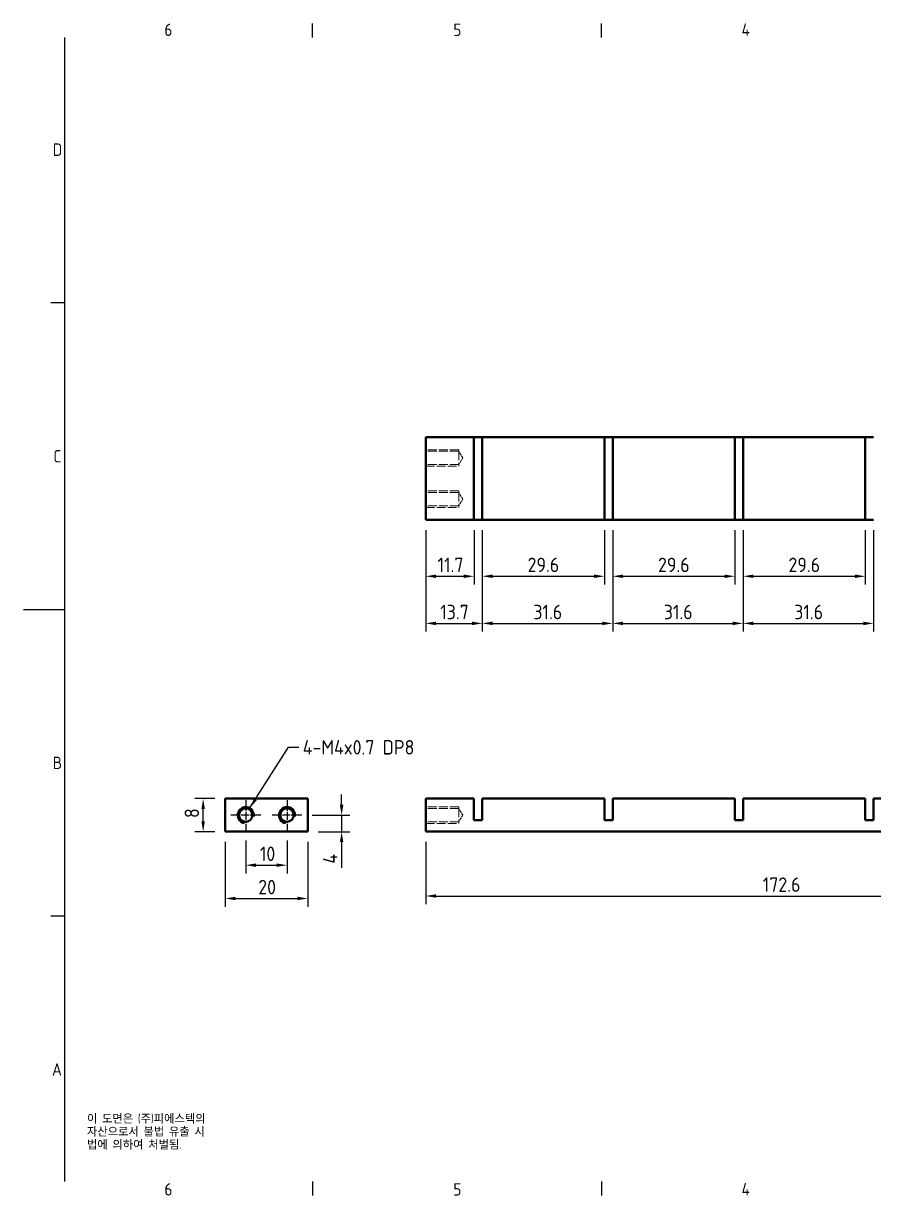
# Model space of a CAD drawing. Header units: millimetres. Extents: x 0 to 420, y 0 to 297.
# Drawn here: x 0 to 205.9, y 6.6 to 290.4 of the extents above; entities that cross this region are included whole.
import ezdxf

# ---------------------------------------------------------------- set-up
doc = ezdxf.new("R2010")
doc.units = ezdxf.units.MM
doc.linetypes.add('CHAIN', pattern=[0.3543, 0.2362, -0.0295, 0.0591, -0.0295])
doc.linetypes.add('DASHED', pattern=[0.2067, 0.1654, -0.0413])
doc.layers.get('0').update_dxf_attribs({"color": 3, "lineweight": 25})
for name, color, linetype, lineweight in [('가려진 것(ISO)', 2, 'DASHED', 18), ('가시적인 것(ISO)', 3, 'Continuous', 40), ('가시적인 좁은 것(ISO)', 3, 'Continuous', 35), ('경계(ISO)', 7, 'Continuous', 25), ('기호(ISO)', 5, 'Continuous', 25), ('중심 표식(ISO)', 1, 'Continuous', 25), ('치수(ISO)', 2, 'Continuous', 25)]:
    doc.layers.add(name, color=color, linetype=linetype, lineweight=lineweight)
doc.styles.add('문자 텍스트_PSTEK_POSCO', font='isocp.shx')
doc.styles.add('치수 텍스트_PSTEK_POSCO', font='isocp.shx')
doc.dimstyles.new('치수_PSTEK_POSCO', dxfattribs={"dimtxt": 3.5, "dimasz": 2.5, "dimexe": 2, "dimexo": 2.5, "dimgap": 1, "dimtad": 1, "dimrnd": 1e-08, "dimdsep": 46, "dimtxsty": '치수 텍스트_PSTEK_POSCO', "dimcen": 0.09, "dimdle": 10, "dimclrd": 7, "dimclre": 7, "dimclrt": 2, "dimadec": 1, "dimazin": 2, "dimtfac": 1, "dimtmove": 0, "dimatfit": 3, "dimfxl": 0, "dimtolj": 1, "dimlwd": -1, "dimlwe": -1, "dimarcsym": 0})
doc.dimstyles.new('치수_PSTEK_POSCO$7', dxfattribs={"dimtxt": 3.5, "dimasz": 2.5, "dimexe": 2, "dimexo": 2.5, "dimgap": 1, "dimtad": 1, "dimrnd": 1e-08, "dimdsep": 46, "dimtxsty": '치수 텍스트_PSTEK_POSCO', "dimcen": 0.09, "dimdle": 10, "dimclrd": 7, "dimclre": 7, "dimclrt": 2, "dimadec": 1, "dimazin": 2, "dimtfac": 1, "dimtmove": 0, "dimatfit": 3, "dimfxl": 0, "dimtolj": 1, "dimlwd": -1, "dimlwe": -1, "dimarcsym": 0})

# ---------------------------------------------------------------- blocks, each defined once
blk = doc.blocks.new('경계 Default Border')
at = {"layer": '경계(ISO)'}
for p, q in [((70, 287), (70, 290.4)), ((140, 287), (140, 290.4)), ((10, 222.75), (6.6, 222.75)), ((10, 74.25), (6.6, 74.25)), ((70, 10), (70, 6.6)), ((140, 10), (140, 6.6))]:
    blk.add_line(p, q, dxfattribs=at)
at = {"layer": '경계(ISO)', "flags": 128}
for points in [[(10, 10), (10, 287)], [(0, 148.5), (10, 148.5)]]:
    blk.add_lwpolyline(points, dxfattribs=at)
at = {"layer": '경계(ISO)', "color": 2, "char_height": 3, "attachment_point": 7, "style": '문자 텍스트_PSTEK_POSCO'}
for s, insert in [('6', (34.14, 287.37)), ('5', (104.14, 287.37)), ('4', (173.97, 287.4)), ('D', (7.08, 258.35)), ('C', (7.24, 184.1)), ('B', (7.08, 109.85)), ('A', (6.91, 35.62)), ('6', (34.14, 6.57)), ('5', (104.14, 6.57)), ('4', (173.97, 6.6))]:
    blk.add_mtext(s, dxfattribs=dict(at, insert=insert))
blk = doc.blocks.new('*D25')
at = {"layer": 'Defpoints', "color": 0}
for p in [(97.45, 94.69), (270.05, 94.69), (270.05, 79.11)]:
    blk.add_point(p, dxfattribs=at)
at = {"layer": '치수(ISO)', "color": 7}
for p, q in [((97.45, 92.19), (97.45, 77.11)), ((270.05, 92.19), (270.05, 77.11)), ((99.95, 79.11), (267.55, 79.11))]:
    blk.add_line(p, q, dxfattribs=at)
for points in [[(99.95, 79.53), (99.95, 78.69), (97.45, 79.11)], [(267.55, 79.53), (267.55, 78.69), (270.05, 79.11)]]:
    blk.add_solid(points, dxfattribs=at)
at = {"layer": '치수(ISO)', "color": 2, "insert": (179.11, 81.86), "char_height": 3.5, "attachment_point": 4, "style": '치수 텍스트_PSTEK_POSCO'}
blk.add_mtext('\\A1;172.6', dxfattribs=at)
blk = doc.blocks.new('*D26')
at = {"layer": 'Defpoints', "color": 0}
for p in [(48.86, 94.69), (68.86, 94.69), (68.86, 78.51)]:
    blk.add_point(p, dxfattribs=at)
at = {"layer": '치수(ISO)', "color": 7}
for p, q in [((48.86, 92.19), (48.86, 76.51)), ((68.86, 92.19), (68.86, 76.51)), ((51.36, 78.51), (66.36, 78.51))]:
    blk.add_line(p, q, dxfattribs=at)
for points in [[(51.36, 78.93), (51.36, 78.1), (48.86, 78.51)], [(66.36, 78.93), (66.36, 78.1), (68.86, 78.51)]]:
    blk.add_solid(points, dxfattribs=at)
at = {"layer": '치수(ISO)', "color": 2, "insert": (56.89, 81.26), "char_height": 3.5, "attachment_point": 4, "style": '치수 텍스트_PSTEK_POSCO'}
blk.add_mtext('\\A1;20', dxfattribs=at)
blk = doc.blocks.new('*D27')
at = {"layer": 'Defpoints', "color": 0}
for p in [(53.86, 95.07), (63.86, 95.07), (63.86, 86.58)]:
    blk.add_point(p, dxfattribs=at)
at = {"layer": '치수(ISO)', "color": 7}
for p, q in [((53.86, 92.57), (53.86, 84.58)), ((63.86, 92.57), (63.86, 84.58)), ((56.36, 86.58), (61.36, 86.58))]:
    blk.add_line(p, q, dxfattribs=at)
for points in [[(56.36, 87), (56.36, 86.16), (53.86, 86.58)], [(61.36, 87), (61.36, 86.16), (63.86, 86.58)]]:
    blk.add_solid(points, dxfattribs=at)
at = {"layer": '치수(ISO)', "color": 2, "insert": (57.28, 89.33), "char_height": 3.5, "attachment_point": 4, "style": '치수 텍스트_PSTEK_POSCO'}
blk.add_mtext('\\A1;10', dxfattribs=at)
blk = doc.blocks.new('*D28')
at = {"layer": 'Defpoints', "color": 0}
for p in [(67.48, 98.69), (77.08, 98.69), (68.86, 94.69)]:
    blk.add_point(p, dxfattribs=at)
at = {"layer": '치수(ISO)', "color": 7}
for p, q in [((77.08, 101.19), (77.08, 103.69)), ((69.98, 98.69), (79.08, 98.69)), ((77.08, 98.69), (77.08, 94.69)), ((71.36, 94.69), (79.08, 94.69)), ((77.08, 92.19), (77.08, 85.94))]:
    blk.add_line(p, q, dxfattribs=at)
for points in [[(76.66, 101.19), (77.5, 101.19), (77.08, 98.69)], [(76.66, 92.19), (77.5, 92.19), (77.08, 94.69)]]:
    blk.add_solid(points, dxfattribs=at)
at = {"layer": '치수(ISO)', "color": 2, "insert": (74.33, 86.94), "char_height": 3.5, "attachment_point": 4, "rotation": 90, "style": '치수 텍스트_PSTEK_POSCO'}
blk.add_mtext('\\A1;4', dxfattribs=at)
blk = doc.blocks.new('*D29')
at = {"layer": 'Defpoints', "color": 0}
for p in [(43.54, 102.69), (48.86, 102.69), (48.86, 94.69)]:
    blk.add_point(p, dxfattribs=at)
at = {"layer": '치수(ISO)', "color": 7}
for p, q in [((46.36, 102.69), (41.54, 102.69)), ((43.54, 97.19), (43.54, 100.19)), ((46.36, 94.69), (41.54, 94.69))]:
    blk.add_line(p, q, dxfattribs=at)
for points in [[(43.12, 100.19), (43.96, 100.19), (43.54, 102.69)], [(43.12, 97.19), (43.96, 97.19), (43.54, 94.69)]]:
    blk.add_solid(points, dxfattribs=at)
at = {"layer": '치수(ISO)', "color": 2, "insert": (40.79, 97.99), "char_height": 3.5, "attachment_point": 4, "rotation": 90, "style": '치수 텍스트_PSTEK_POSCO'}
blk.add_mtext('\\A1;8', dxfattribs=at)
blk = doc.blocks.new('*D35')
at = {"layer": 'Defpoints', "color": 0}
for p in [(174.35, 170.19), (203.95, 170.19), (203.95, 156.54)]:
    blk.add_point(p, dxfattribs=at)
at = {"layer": '치수(ISO)', "color": 7}
for p, q in [((174.35, 167.69), (174.35, 154.54)), ((203.95, 167.69), (203.95, 154.54)), ((176.85, 156.54), (201.45, 156.54))]:
    blk.add_line(p, q, dxfattribs=at)
for points in [[(176.85, 156.96), (176.85, 156.12), (174.35, 156.54)], [(201.45, 156.96), (201.45, 156.12), (203.95, 156.54)]]:
    blk.add_solid(points, dxfattribs=at)
at = {"layer": '치수(ISO)', "color": 2, "insert": (185.33, 159.29), "char_height": 3.5, "attachment_point": 4, "style": '치수 텍스트_PSTEK_POSCO'}
blk.add_mtext('\\A1;29.6', dxfattribs=at)
blk = doc.blocks.new('*D36')
at = {"layer": 'Defpoints', "color": 0}
for p in [(142.75, 170.19), (172.35, 170.19), (172.35, 156.54)]:
    blk.add_point(p, dxfattribs=at)
at = {"layer": '치수(ISO)', "color": 7}
for p, q in [((142.75, 167.69), (142.75, 154.54)), ((172.35, 167.69), (172.35, 154.54)), ((145.25, 156.54), (169.85, 156.54))]:
    blk.add_line(p, q, dxfattribs=at)
for points in [[(145.25, 156.96), (145.25, 156.12), (142.75, 156.54)], [(169.85, 156.96), (169.85, 156.12), (172.35, 156.54)]]:
    blk.add_solid(points, dxfattribs=at)
at = {"layer": '치수(ISO)', "color": 2, "insert": (153.73, 159.29), "char_height": 3.5, "attachment_point": 4, "style": '치수 텍스트_PSTEK_POSCO'}
blk.add_mtext('\\A1;29.6', dxfattribs=at)
blk = doc.blocks.new('*D37')
at = {"layer": 'Defpoints', "color": 0}
for p in [(111.15, 170.19), (140.75, 170.19), (140.75, 156.54)]:
    blk.add_point(p, dxfattribs=at)
at = {"layer": '치수(ISO)', "color": 7}
for p, q in [((111.15, 167.69), (111.15, 154.54)), ((140.75, 167.69), (140.75, 154.54)), ((113.65, 156.54), (138.25, 156.54))]:
    blk.add_line(p, q, dxfattribs=at)
for points in [[(113.65, 156.96), (113.65, 156.12), (111.15, 156.54)], [(138.25, 156.96), (138.25, 156.12), (140.75, 156.54)]]:
    blk.add_solid(points, dxfattribs=at)
at = {"layer": '치수(ISO)', "color": 2, "insert": (122.13, 159.29), "char_height": 3.5, "attachment_point": 4, "style": '치수 텍스트_PSTEK_POSCO'}
blk.add_mtext('\\A1;29.6', dxfattribs=at)
blk = doc.blocks.new('*D38')
at = {"layer": 'Defpoints', "color": 0}
for p in [(97.45, 170.19), (109.15, 170.19), (109.15, 156.54)]:
    blk.add_point(p, dxfattribs=at)
at = {"layer": '치수(ISO)', "color": 7}
for p, q in [((97.45, 167.69), (97.45, 154.54)), ((109.15, 167.69), (109.15, 154.54)), ((99.95, 156.54), (106.65, 156.54))]:
    blk.add_line(p, q, dxfattribs=at)
for points in [[(99.95, 156.96), (99.95, 156.12), (97.45, 156.54)], [(106.65, 156.96), (106.65, 156.12), (109.15, 156.54)]]:
    blk.add_solid(points, dxfattribs=at)
at = {"layer": '치수(ISO)', "color": 2, "insert": (100.32, 159.29), "char_height": 3.5, "attachment_point": 4, "style": '치수 텍스트_PSTEK_POSCO'}
blk.add_mtext('\\A1;11.7', dxfattribs=at)
blk = doc.blocks.new('*D39')
at = {"layer": 'Defpoints', "color": 0}
for p in [(97.45, 170.19), (111.15, 170.19), (111.15, 145.13)]:
    blk.add_point(p, dxfattribs=at)
at = {"layer": '치수(ISO)', "color": 7}
for p, q in [((97.45, 167.69), (97.45, 143.13)), ((111.15, 167.69), (111.15, 143.13)), ((99.95, 145.13), (108.65, 145.13))]:
    blk.add_line(p, q, dxfattribs=at)
for points in [[(99.95, 145.55), (99.95, 144.71), (97.45, 145.13)], [(108.65, 145.55), (108.65, 144.71), (111.15, 145.13)]]:
    blk.add_solid(points, dxfattribs=at)
at = {"layer": '치수(ISO)', "color": 2, "insert": (100.97, 147.88), "char_height": 3.5, "attachment_point": 4, "style": '치수 텍스트_PSTEK_POSCO'}
blk.add_mtext('\\A1;13.7', dxfattribs=at)
blk = doc.blocks.new('*D40')
at = {"layer": 'Defpoints', "color": 0}
for p in [(111.15, 170.19), (142.75, 170.19), (142.75, 145.13)]:
    blk.add_point(p, dxfattribs=at)
at = {"layer": '치수(ISO)', "color": 7}
for p, q in [((111.15, 167.69), (111.15, 143.13)), ((142.75, 167.69), (142.75, 143.13)), ((113.65, 145.13), (140.25, 145.13))]:
    blk.add_line(p, q, dxfattribs=at)
for points in [[(113.65, 145.55), (113.65, 144.71), (111.15, 145.13)], [(140.25, 145.55), (140.25, 144.71), (142.75, 145.13)]]:
    blk.add_solid(points, dxfattribs=at)
at = {"layer": '치수(ISO)', "color": 2, "insert": (123.53, 147.88), "char_height": 3.5, "attachment_point": 4, "style": '치수 텍스트_PSTEK_POSCO'}
blk.add_mtext('\\A1;31.6', dxfattribs=at)
blk = doc.blocks.new('*D41')
at = {"layer": 'Defpoints', "color": 0}
for p in [(142.75, 170.19), (174.35, 170.19), (174.35, 145.13)]:
    blk.add_point(p, dxfattribs=at)
at = {"layer": '치수(ISO)', "color": 7}
for p, q in [((142.75, 167.69), (142.75, 143.13)), ((174.35, 167.69), (174.35, 143.13)), ((145.25, 145.13), (171.85, 145.13))]:
    blk.add_line(p, q, dxfattribs=at)
for points in [[(145.25, 145.55), (145.25, 144.71), (142.75, 145.13)], [(171.85, 145.55), (171.85, 144.71), (174.35, 145.13)]]:
    blk.add_solid(points, dxfattribs=at)
at = {"layer": '치수(ISO)', "color": 2, "insert": (155.13, 147.88), "char_height": 3.5, "attachment_point": 4, "style": '치수 텍스트_PSTEK_POSCO'}
blk.add_mtext('\\A1;31.6', dxfattribs=at)
blk = doc.blocks.new('*D42')
at = {"layer": 'Defpoints', "color": 0}
for p in [(174.35, 170.19), (205.95, 170.19), (205.95, 145.13)]:
    blk.add_point(p, dxfattribs=at)
at = {"layer": '치수(ISO)', "color": 7}
for p, q in [((174.35, 167.69), (174.35, 143.13)), ((205.95, 167.69), (205.95, 143.13)), ((176.85, 145.13), (203.45, 145.13))]:
    blk.add_line(p, q, dxfattribs=at)
for points in [[(176.85, 145.55), (176.85, 144.71), (174.35, 145.13)], [(203.45, 145.55), (203.45, 144.71), (205.95, 145.13)]]:
    blk.add_solid(points, dxfattribs=at)
at = {"layer": '치수(ISO)', "color": 2, "insert": (186.73, 147.88), "char_height": 3.5, "attachment_point": 4, "style": '치수 텍스트_PSTEK_POSCO'}
blk.add_mtext('\\A1;31.6', dxfattribs=at)

msp = doc.modelspace()

# ---------------------------------------------------------------- linework, layer by layer
at = {"layer": '가려진 것(ISO)', "ltscale": 12.901145}
for p, q in [((105.445, 187.189), (97.445, 187.189)), ((105.445, 186.81), (97.445, 186.81)), ((105.445, 183.568), (97.445, 183.568)), ((97.445, 183.189), (105.445, 183.189)), ((105.445, 177.189), (97.445, 177.189)), ((105.445, 176.81), (97.445, 176.81)), ((105.445, 173.568), (97.445, 173.568)), ((97.445, 173.189), (105.445, 173.189)), ((105.445, 100.694), (97.445, 100.694)), ((105.445, 100.315), (97.445, 100.315)), ((105.445, 97.073), (97.445, 97.073)), ((97.445, 96.694), (105.445, 96.694))]:
    msp.add_line(p, q, dxfattribs=at)
at = {"layer": '가려진 것(ISO)', "ltscale": 15.198803}
for p, q in [((105.445, 187.189), (105.445, 183.189)), ((105.445, 177.189), (105.445, 173.189)), ((105.445, 100.694), (105.445, 96.694))]:
    msp.add_line(p, q, dxfattribs=at)
at = {"layer": '가려진 것(ISO)', "ltscale": 3.601896}
for p, q in [((106.419, 185.189), (105.445, 186.81)), ((106.419, 185.189), (105.445, 183.568)), ((106.419, 175.189), (105.445, 176.81)), ((106.419, 175.189), (105.445, 173.568)), ((106.419, 98.694), (105.445, 100.315)), ((106.419, 98.694), (105.445, 97.073))]:
    msp.add_line(p, q, dxfattribs=at)
at = {"layer": '가시적인 것(ISO)'}
for p, q in [((109.145, 190.189), (97.445, 190.189)), ((97.445, 190.189), (97.445, 170.189)), ((109.145, 190.189), (111.145, 190.189)), ((109.145, 170.189), (109.145, 190.189)), ((111.145, 190.189), (111.145, 170.189)), ((140.745, 190.189), (111.145, 190.189)), ((140.745, 190.189), (142.745, 190.189)), ((140.745, 170.189), (140.745, 190.189)), ((142.745, 190.189), (142.745, 170.189)), ((172.345, 190.189), (142.745, 190.189)), ((172.345, 190.189), (174.345, 190.189)), ((172.345, 170.189), (172.345, 190.189)), ((174.345, 190.189), (174.345, 170.189)), ((203.945, 190.189), (174.345, 190.189)), ((203.945, 190.189), (205.945, 190.189)), ((203.945, 170.189), (203.945, 190.189)), ((97.445, 170.189), (109.145, 170.189)), ((111.145, 170.189), (109.145, 170.189)), ((111.145, 170.189), (140.745, 170.189)), ((142.745, 170.189), (140.745, 170.189)), ((142.745, 170.189), (172.345, 170.189)), ((174.345, 170.189), (172.345, 170.189)), ((174.345, 170.189), (203.945, 170.189)), ((205.945, 170.189), (203.945, 170.189)), ((48.857, 94.694), (48.857, 102.694)), ((48.857, 102.694), (68.857, 102.694)), ((68.857, 94.694), (68.857, 102.694)), ((97.445, 102.694), (109.145, 102.694)), ((97.445, 94.694), (97.445, 102.694)), ((109.145, 97.494), (109.145, 102.694)), ((111.145, 102.694), (111.145, 97.494)), ((111.145, 102.694), (140.745, 102.694)), ((140.745, 97.494), (140.745, 102.694)), ((142.745, 102.694), (142.745, 97.494)), ((142.745, 102.694), (172.345, 102.694)), ((172.345, 97.494), (172.345, 102.694)), ((174.345, 102.694), (174.345, 97.494)), ((174.345, 102.694), (203.945, 102.694)), ((203.945, 97.494), (203.945, 102.694)), ((205.945, 102.694), (205.945, 97.494)), ((205.945, 102.694), (235.545, 102.694)), ((111.145, 97.494), (109.145, 97.494)), ((142.745, 97.494), (140.745, 97.494)), ((174.345, 97.494), (172.345, 97.494)), ((205.945, 97.494), (203.945, 97.494)), ((48.857, 94.694), (68.857, 94.694)), ((97.445, 94.694), (270.045, 94.694))]:
    msp.add_line(p, q, dxfattribs=at)
for centre in [(53.857, 98.694), (63.857, 98.694)]:
    msp.add_circle(centre, 1.621, dxfattribs=at)
at = {"layer": '가시적인 좁은 것(ISO)'}
for centre in [(53.857, 98.694), (63.857, 98.694)]:
    msp.add_arc(centre, 2, 350, 260, dxfattribs=at)
at = {"layer": '중심 표식(ISO)', "linetype": 'CHAIN', "ltscale": 8.047264}
for p, q in [((53.857, 102.315), (53.857, 95.073)), ((63.857, 102.315), (63.857, 95.073)), ((57.478, 98.694), (50.236, 98.694)), ((67.478, 98.694), (60.236, 98.694))]:
    msp.add_line(p, q, dxfattribs=at)

# ---------------------------------------------------------------- block references
msp.add_blockref('경계 Default Border', (0, 0))

# ---------------------------------------------------------------- texts
at = {"layer": '기호(ISO)', "color": 2, "insert": (67.679, 115.119), "char_height": 3.5, "width": 32.61132, "attachment_point": 4, "line_spacing_factor": 0.6125, "style": '치수 텍스트_PSTEK_POSCO'}
msp.add_mtext('{4-M4x0.7 DP8}', dxfattribs=at)
at = {"layer": '기호(ISO)', "color": 7, "insert": (15.395, 26.228), "char_height": 2, "width": 51.24014, "attachment_point": 1, "line_spacing_factor": 0.944221, "style": '문자 텍스트_PSTEK_POSCO'}
msp.add_mtext('{이 도면은 (주)피에스텍의\\P자산으로서 불법 유출 시 \\P법에 의하여 처벌됨.}', dxfattribs=at)

# ---------------------------------------------------------------- dimensions: what is measured, and where the dimension line sits
at = {"layer": '치수(ISO)', "color": 7}
for base, p1, p2, angle, override, picture, middle in [((109.145, 156.54), (97.445, 170.189), (109.145, 170.189), 180, {"dimdec": 2, "dimtp": 0, "dimtm": 0, "dimtdec": 2, "dimtofl": 0, "dimatfit": 1}, '*D38', (103.295, 156.54)), ((111.145, 145.13), (97.445, 170.189), (111.145, 170.189), 180, {"dimdec": 2, "dimtp": 0, "dimtm": 0, "dimtdec": 2, "dimtofl": 0, "dimatfit": 1}, '*D39', (104.295, 145.13)), ((140.745, 156.54), (111.145, 170.189), (140.745, 170.189), 180, {"dimdec": 2, "dimtp": 0, "dimtm": 0, "dimtdec": 2, "dimtofl": 0, "dimatfit": 1}, '*D37', (125.945, 156.54)), ((142.745, 145.13), (111.145, 170.189), (142.745, 170.189), 180, {"dimdec": 2, "dimtp": 0, "dimtm": 0, "dimtdec": 2, "dimtofl": 0, "dimatfit": 1}, '*D40', (126.945, 145.13)), ((172.345, 156.54), (142.745, 170.189), (172.345, 170.189), 180, {"dimdec": 2, "dimtp": 0, "dimtm": 0, "dimtdec": 2, "dimtofl": 0, "dimatfit": 1}, '*D36', (157.545, 156.54)), ((174.345, 145.13), (142.745, 170.189), (174.345, 170.189), 180, {"dimdec": 2, "dimtp": 0, "dimtm": 0, "dimtdec": 2, "dimtofl": 0, "dimatfit": 1}, '*D41', (158.545, 145.13)), ((203.945, 156.54), (174.345, 170.189), (203.945, 170.189), 180, {"dimdec": 2, "dimtp": 0, "dimtm": 0, "dimtdec": 2, "dimtofl": 0, "dimatfit": 1}, '*D35', (189.145, 156.54)), ((205.945, 145.13), (174.345, 170.189), (205.945, 170.189), 180, {"dimdec": 2, "dimtp": 0, "dimtm": 0, "dimtdec": 2, "dimtofl": 0, "dimatfit": 1}, '*D42', (190.145, 145.13)), ((43.54, 102.694), (48.857, 94.694), (48.857, 102.694), 90, {"dimdec": 2, "dimtp": 0, "dimtm": 0, "dimtdec": 2, "dimtofl": 0, "dimatfit": 1}, '*D29', (43.54, 98.694)), ((77.078, 98.694), (68.857, 94.694), (67.478, 98.694), 90, {"dimdec": 2, "dimtp": 0, "dimtm": 0, "dimtdec": 2, "dimtofl": 1, "dimatfit": 1}, '*D28', (77.078, 87.819)), ((68.857, 78.514), (48.857, 94.694), (68.857, 94.694), 180, {"dimdec": 2, "dimtp": 0, "dimtm": 0, "dimtdec": 2, "dimtofl": 0, "dimatfit": 1}, '*D26', (58.857, 78.514)), ((63.857, 86.581), (53.857, 95.073), (63.857, 95.073), 180, {"dimdec": 2, "dimtp": 0, "dimtm": 0, "dimtdec": 2, "dimtofl": 0, "dimatfit": 1}, '*D27', (58.857, 86.581)), ((270.045, 79.111), (97.445, 94.694), (270.045, 94.694), 180, {"dimdec": 2, "dimtp": 0, "dimtm": 0, "dimtdec": 2, "dimtofl": 0, "dimatfit": 1}, '*D25', (183.745, 79.111))]:
    dim = msp.add_linear_dim(base=base, p1=p1, p2=p2, angle=angle, dimstyle='치수_PSTEK_POSCO', override=override, dxfattribs=at)
    dim.commit()
    dim.dimension.update_dxf_attribs({"geometry": picture, "text_midpoint": middle, "dimtype": 160})

# ---------------------------------------------------------------- leaders
at = {"layer": '기호(ISO)', "color": 7, "annotation_type": 0, "has_hookline": 1, "hookline_direction": 0, "text_width": 28}
msp.add_leader([(54.857, 100.426), (64.179, 115.119), (66.679, 115.119)], dimstyle='치수_PSTEK_POSCO$7', override={"dimtad": 0}, dxfattribs=at)

doc.saveas('drawing.dxf')
